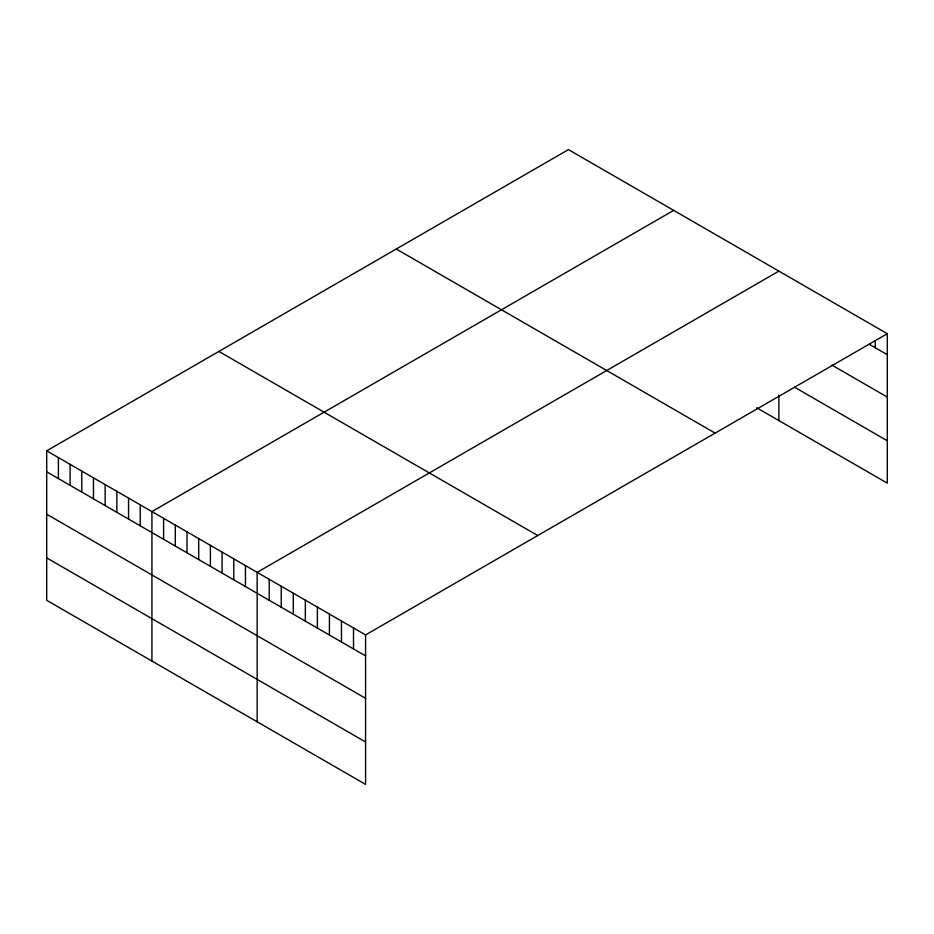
<?xml version="1.0" encoding="UTF-8"?>
<svg xmlns="http://www.w3.org/2000/svg" width="934" height="934" viewBox="0 0 934 934"><rect width="100%" height="100%" fill="white"/><g stroke="black" fill="none" stroke-linecap="round" stroke-linejoin="round"><path stroke-width="1.4" d="M887.3 333.707L365.568 634.933L365.568 784.385L46.7 600.293L46.7 450.842L568.432 149.615L887.3 333.707L887.3 483.158L756.668 407.749M673.659 210.372L151.927 511.587L151.927 661.038M778.886 271.117L257.154 572.344L257.154 721.795M869.227 344.249L887.3 354.687M831.89 365.089L887.3 397.078M794.542 387.213L887.3 440.766M396.261 249.016L715.129 433.119M218.871 351.429L537.739 535.532M46.7 450.842L365.568 634.933M46.7 471.81L365.568 655.901M46.7 514.202L365.568 698.305M46.7 557.89L365.568 741.981M875.251 340.735L875.251 347.728M778.886 395.129L778.886 420.569M353.519 627.975L353.519 648.943M341.47 621.028L341.47 641.997M329.422 614.07L329.422 635.038M317.385 607.112L317.385 628.08M305.336 600.153L305.336 621.133M293.288 593.207L293.288 614.175M281.239 586.248L281.239 607.217M269.202 579.29L269.202 600.27M245.455 565.595L245.455 586.564M233.769 558.836L233.769 579.816M222.082 552.087L222.082 573.056M210.383 545.339L210.383 566.308M198.697 538.591L198.697 559.559M186.998 531.843L186.998 552.811M175.312 525.095L175.312 546.063M163.613 518.335L163.613 539.315M140.228 504.839L140.228 525.807M128.542 498.091L128.542 519.059M116.855 491.342L116.855 512.311M105.157 484.583L105.157 505.563M93.47 477.834L93.47 498.814M81.772 471.086L81.772 492.055M70.085 464.338L70.085 485.306M58.387 457.59L58.387 478.558"/></g></svg>
